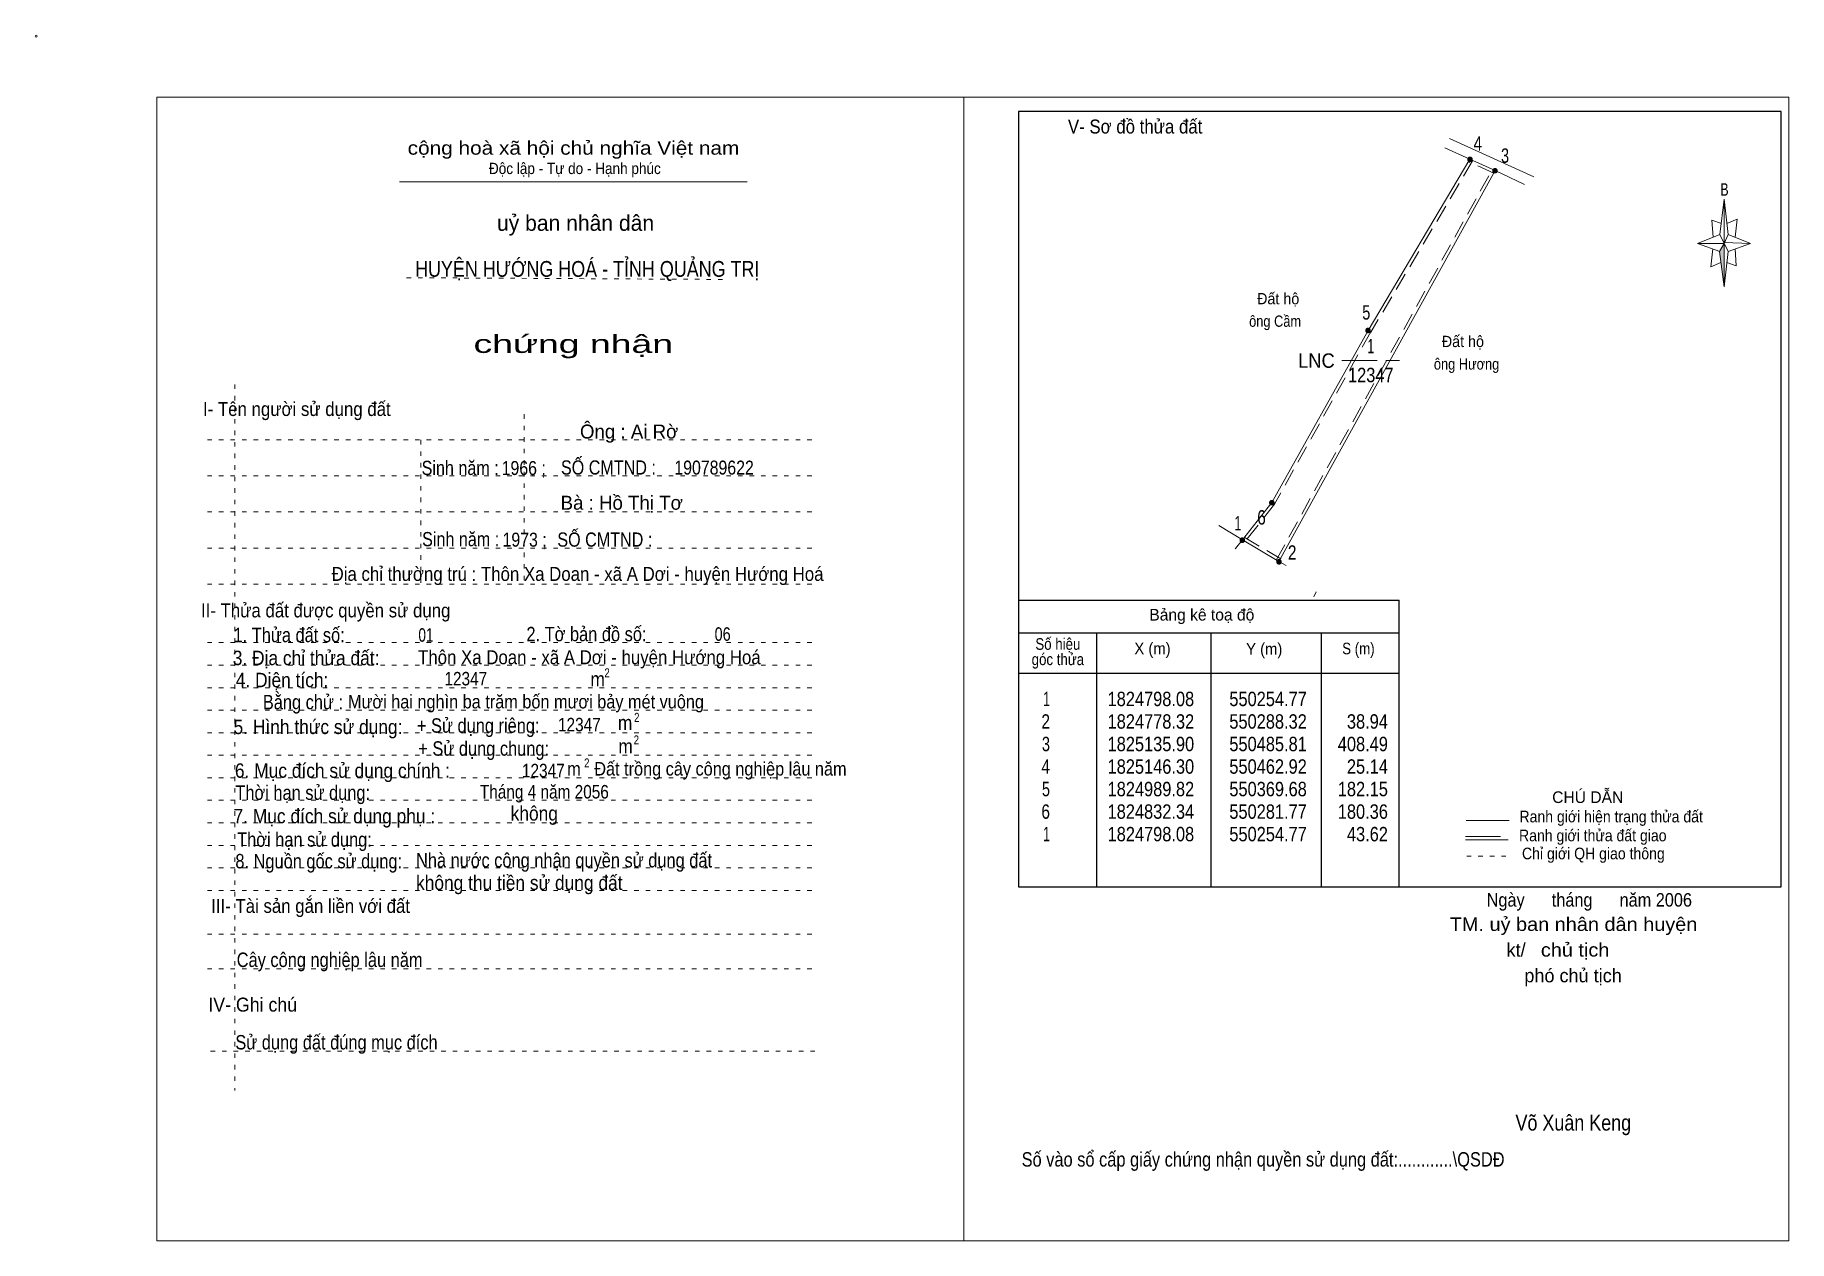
# Model space of a CAD drawing. Header units: centimetres. Extents: x -1.6 to 37.4, y -1.3 to 25.5.
import ezdxf
from ezdxf.enums import TextEntityAlignment as Align

# ---------------------------------------------------------------- set-up
doc = ezdxf.new("R2010")
doc.units = ezdxf.units.CM
doc.header["$LTSCALE"] = 0.13
for name, pattern in [('DOTTED', [1.5, 0.3, -1.2]), ('LONG_DASHED', [7.5, 6, -1.5]), ('MEDIUM_DASHED', [4.5, 3, -1.5])]:
    doc.linetypes.add(name, pattern=pattern)
for name, color, linetype, lineweight in [('1', 7, 'DOTTED', 13), ('10', 7, 'Continuous', 13), ('2', 7, 'Continuous', 25), ('3', 7, 'Continuous', 13), ('30', 7, 'Continuous', 13), ('32', 7, 'LONG_DASHED', 13), ('33', 7, 'LONG_DASHED', 13), ('35', 7, 'Continuous', 13)]:
    doc.layers.add(name, color=color, linetype=linetype, lineweight=lineweight)

msp = doc.modelspace()

# ---------------------------------------------------------------- hatches: boundary and pattern name
at = {"layer": '30'}
msp.add_hatch(color=256, dxfattribs=at).paths.add_polyline_path([(35.91, 20.87), (35.91, 19.91), (35.81, 20.69)])
at = {"layer": '32'}
for points in [[(30.3212, 22.7359, 1), (30.2212, 22.7359, 1)], [(30.8768, 22.4835, 1), (30.7768, 22.4835, 1)], [(28.0579, 18.9375, 1), (27.9579, 18.9375, 1)], [(25.9239, 15.1149, 1), (25.8239, 15.1149, 1)], [(25.2685, 14.2832, 1), (25.1685, 14.2832, 1)], [(26.0829, 13.8036, 1), (25.9829, 13.8036, 1)]]:
    msp.add_hatch(color=256, dxfattribs=at).paths.add_polyline_path(points)

# ---------------------------------------------------------------- linework, layer by layer
at = {"layer": '1', "linetype": 'Continuous'}
msp.add_line((6.51, 22.24), (14.23, 22.24), dxfattribs=at)
at = {"layer": '1'}
for p, q in [((6.67, 20.11), (13.82, 20.07)), ((2.86, 17.74), (2.86, 2.07)), ((9.28, 17.08), (9.28, 13.31)), ((2.25, 16.51), (15.75, 16.51)), ((6.99, 16.51), (6.99, 13.31)), ((2.25, 15.71), (15.75, 15.71)), ((2.25, 14.91), (15.75, 14.91)), ((2.25, 14.11), (15.75, 14.11)), ((2.25, 13.31), (15.75, 13.31)), ((2.25, 12.01), (15.75, 12.01)), ((2.25, 11.51), (15.75, 11.51)), ((2.25, 11.01), (15.75, 11.01)), ((2.25, 10.51), (15.75, 10.51)), ((2.25, 10.01), (15.75, 10.01)), ((2.25, 9.51), (15.75, 9.51)), ((2.25, 9.01), (15.75, 9.01)), ((2.25, 8.51), (15.75, 8.51)), ((2.25, 8.01), (15.75, 8.01)), ((2.25, 7.51), (15.75, 7.51)), ((2.25, 7.01), (15.75, 7.01)), ((2.25, 6.51), (15.75, 6.51)), ((2.25, 5.54), (15.75, 5.54)), ((2.25, 4.77), (15.75, 4.77)), ((2.32, 2.94), (15.82, 2.94))]:
    msp.add_line(p, q, dxfattribs=at)
at = {"layer": '10'}
for p, q in [((30.27, 22.74), (29.71, 22.99)), ((29.82, 23.2), (31.69, 22.35)), ((30.83, 22.49), (31.48, 22.18)), ((25.22, 14.29), (24.7, 14.61)), ((25.06, 14.09), (25.07, 14.1)), ((25.07, 14.1), (25.22, 14.29)), ((26.03, 13.81), (26.19, 13.72))]:
    msp.add_line(p, q, dxfattribs=at)
at = {"layer": '10', "linetype": 'MEDIUM_DASHED'}
for p, q in [((30.33, 22.7), (28.07, 18.9)), ((30.8, 22.43), (30.24, 22.68)), ((25.97, 13.84), (30.77, 22.52)), ((25.26, 14.35), (26.07, 13.87))]:
    msp.add_line(p, q, dxfattribs=at)
at = {"layer": '10'}
msp.add_lwpolyline([(28.01, 18.94), (25.87, 15.12), (25.22, 14.29), (26.03, 13.81), (30.83, 22.49), (30.27, 22.74)], close=True, dxfattribs=at)
at = {"layer": '10', "linetype": 'MEDIUM_DASHED'}
msp.add_lwpolyline([(28.07, 18.91), (25.93, 15.08), (25.28, 14.25)], dxfattribs=at)
at = {"layer": '10'}
msp.add_lwpolyline([(26.86, 13.14), (26.81, 13.04), (26.8, 13.03)], dxfattribs=at)
msp.add_circle((-1.55, 25.47), 0.025, dxfattribs=at)
at = {"layer": '2'}
for p, q in [((20.25, 12.95), (28.7, 12.95)), ((28.7, 6.59), (28.7, 12.95)), ((20.25, 12.23), (28.7, 12.23)), ((21.99, 6.59), (21.99, 12.23)), ((24.53, 10.89), (24.53, 12.23)), ((26.97, 12.23), (26.97, 6.59)), ((20.25, 11.33), (28.7, 11.33))]:
    msp.add_line(p, q, dxfattribs=at)
msp.add_lwpolyline([(37.18, 23.8), (20.25, 23.8), (20.25, 6.59), (37.18, 6.59)], close=True, dxfattribs=at)
msp.add_lwpolyline([(24.53, 6.59), (24.53, 10.39), (24.53, 10.89)], dxfattribs=at)
at = {"layer": '3'}
msp.add_line((19.04, 24.12), (19.04, -1.27), dxfattribs=at)
for points in [[(19.04, 24.12), (1.13, 24.12), (1.13, -1.27), (19.04, -1.27)], [(19.04, -1.27), (37.35, -1.27), (37.35, 24.12), (19.04, 24.12)]]:
    msp.add_lwpolyline(points, dxfattribs=at)
at = {"layer": '30'}
for p, q in [((35.82, 21.07), (35.91, 21.85)), ((36, 21.07), (36.5, 20.87)), ((35.82, 20.69), (35.32, 20.87)), ((36, 20.69), (35.91, 19.91)), ((36.16, 20.75), (36.18, 20.37)), ((36.18, 20.37), (35.97, 20.45))]:
    msp.add_line(p, q, dxfattribs=at)
for points in [[(35.91, 21.85), (36, 21.07), (35.91, 20.87)], [(35.91, 20.87), (35.32, 20.87), (35.82, 21.07), (36, 20.69), (36.5, 20.87), (35.91, 20.89)], [(35.91, 20.87), (35.91, 19.91), (35.81, 20.69)]]:
    msp.add_lwpolyline(points, close=True, dxfattribs=at)
for points in [[(35.97, 21.31), (36.2, 21.41), (36.16, 21.01)], [(35.91, 20.87), (35.82, 21.07), (35.32, 20.87)], [(35.85, 21.31), (35.64, 21.39), (35.67, 21.01)], [(35.66, 20.75), (35.62, 20.35), (35.84, 20.45)], [(35.91, 20.87), (36, 20.69), (36.5, 20.87)]]:
    msp.add_lwpolyline(points, dxfattribs=at)
at = {"layer": '32'}
for centre in [(30.2712, 22.7359), (30.8268, 22.4835), (28.0079, 18.9375), (25.8739, 15.1149), (25.2185, 14.2832), (26.0329, 13.8036)]:
    msp.add_circle(centre, 0.05, dxfattribs=at)
at = {"layer": '33'}
msp.add_line((27.43, 18.27), (28.71, 18.27), dxfattribs=at)
at = {"layer": '35'}
for p, q in [((30.19, 8.06), (31.14, 8.06)), ((30.17, 7.63), (31.12, 7.63))]:
    msp.add_line(p, q, dxfattribs=at)
at = {"layer": '35', "linetype": 'LONG_DASHED'}
msp.add_line((30.17, 7.71), (31.12, 7.71), dxfattribs=at)
at = {"layer": '35', "linetype": 'DOTTED'}
msp.add_line((30.2, 7.27), (31.19, 7.27), dxfattribs=at)

# ---------------------------------------------------------------- texts
at = {"layer": '1'}
for s, height, width, p in [('V- Sơ đồ thửa đất', 0.31, 0.9, (22.84, 23.31)), ('cộng hoà xã hội chủ nghĩa Việt nam', 0.3, 1.15, (10.375, 22.84)), ('Độc lập - Tự do - Hạnh phúc', 0.25, 0.9, (10.405, 22.41)), ('chứng nhận', 0.4, 1.55, (10.37, 18.44)), ('I- Tên người sử dụng đất', 0.31, 0.9, (4.235, 17.04)), ('II- Thửa đất được quyền sử dụng', 0.31, 0.9, (4.875, 12.57)), ('III- Tài sản gắn liền với đất', 0.31, 0.9, (4.54, 6.01)), ('IV- Ghi chú', 0.31, 0.95, (3.255, 3.82))]:
    msp.add_text(s, height=height, dxfattribs=dict(at, width=width)).set_placement(p, align=Align.CENTER)
msp.add_text('uỷ ban nhân dân', height=0.35, dxfattribs=at).set_placement((10.42, 21.15), align=Align.CENTER)
at = {"layer": '10'}
for s, width, p in [('  Đất hộ', 0.95, (25.37, 19.52)), ('ông Cầm', 0.85, (25.37, 19.02)), ('  Đất hộ', 0.95, (29.47, 18.57)), ('ông Hương', 0.85, (29.47, 18.07))]:
    msp.add_text(s, height=0.25, dxfattribs=dict(at, width=width)).set_placement(p)
for s, height, p in [('Ông : Ai Rờ', 0.31, (11.61, 16.54)), ('Bà : Hồ Thị Tơ', 0.31, (11.445, 14.96)), ('kt/ ', 0.3, (31.35, 5.04)), ('phó chủ tịch ', 0.3, (32.615, 4.47))]:
    msp.add_text(s, height=height, dxfattribs=at).set_placement(p, align=Align.CENTER)
for s, height, width, p in [('Sinh năm :', 0.3149, 0.85, (7.86, 15.73)), ('1966 ;', 0.31, 0.85, (9.27, 15.73)), ('SỐ CMTND :', 0.3149, 0.85, (11.15, 15.74)), ('190789622', 0.31, 0.85, (13.495, 15.74)), ('Sinh năm :', 0.3149, 0.85, (7.87, 14.15)), ('1973 ;', 0.31, 0.85, (9.29, 14.14)), ('SỐ CMTND :', 0.3149, 0.85, (11.07, 14.14)), ('Địa chỉ thường trú : Thôn Xa Doan - xã A Dơi - huyện Hướng Hoá', 0.31, 0.9, (10.465, 13.38)), ('01', 0.3, 0.75, (7.1, 12.03)), ('06', 0.3, 0.8, (13.685, 12.05)), (' Thôn Xa Doan - xã A Dơi - huyện Hướng Hoá', 0.31, 0.9, (10.675, 11.53)), ('12347', 0.3, 0.85, (7.985, 11.06)), ('Mười hai nghìn ba trăm bốn mươi bảy mét vuông ', 0.3, 0.9, (9.37, 10.55)), ('12347', 0.3, 0.85, (10.505, 10.04)), ('m   Đất trồng cây công nghiệp lâu năm ', 0.3, 0.9, (13.385, 9.06)), ('12347', 0.3, 0.85, (9.705, 9.02)), ('Tháng 4 năm 2056 ', 0.3, 0.85, (9.775, 8.55)), ('Ngày      tháng      năm 2006', 0.3, 0.9, (32.92, 6.15)), ('TM. uỷ ban nhân dân huyện', 0.3, 1.1, (32.57, 5.61)), ('chủ tịch', 0.3, 1.1, (32.605, 5.04)), ('Võ Xuân Keng ', 0.35, 0.85, (32.62, 1.18))]:
    msp.add_text(s, height=height, dxfattribs=dict(at, width=width)).set_placement(p, align=Align.CENTER)
at = {"layer": '2'}
for s, height, width, p in [('HUYỆN HƯỚNG HOÁ - TỈNH QUẢNG TRỊ', 0.35, 0.85, (10.68, 20.13)), ('Số hiệu', 0.2591, 0.85, (21.125, 11.85)), ('3. Địa chỉ thửa đất:', 0.32, 0.9, (4.44, 11.51)), ('góc thửa', 0.2591, 0.85, (21.125, 11.51)), ('X (m)', 0.2591, 0.95, (23.225, 11.75)), ('Y (m)', 0.2591, 0.95, (25.705, 11.74)), ('S (m)', 0.2591, 0.85, (27.795, 11.75)), ('Số vào sổ cấp giấy chứng nhận quyền sử dụng đất:............\\QSDĐ', 0.32, 0.85, (25.68, 0.38))]:
    msp.add_text(s, height=height, dxfattribs=dict(at, width=width)).set_placement(p, align=Align.CENTER)
msp.add_text('Bảng kê toạ độ', height=0.2591, dxfattribs=at).set_placement((24.32, 12.5), align=Align.CENTER)
for s, height, width, p in [('1. Thửa đất số:', 0.32, 0.85, (2.83, 12.02)), ('2. Tờ bản đồ số:', 0.32, 0.85, (9.33, 12.04)), ('4. Diện tích:', 0.32, 0.9, (2.88, 11.02)), ('m', 0.32, 0.9, (10.75, 11.04)), ('2', 0.2, 0.8, (11.06, 11.24)), ('Bằng chử :', 0.32, 0.85, (3.48, 10.53)), ('5. Hình thức sử dụng:', 0.32, 0.9, (2.83, 9.98)), ('+ Sử dụng riêng:', 0.32, 0.85, (6.9, 10.01)), ('m', 0.32, 0.9, (11.36, 10.07)), ('2', 0.2, 0.8, (11.72, 10.25)), ('+ Sử dụng chung:', 0.32, 0.85, (6.93, 9.5)), ('m', 0.32, 0.9, (11.37, 9.55)), ('2', 0.2, 0.8, (11.71, 9.75)), ('6. Mục đích sử dụng chính : ', 0.32, 0.9, (2.86, 9.01)), ('2', 0.2, 0.8, (10.61, 9.24)), ('Thời hạn sử dụng: ', 0.32, 0.85, (2.87, 8.52)), ('7. Mục đích sử dụng phụ : ', 0.32, 0.9, (2.83, 8)), ('không', 0.32, 0.9, (8.98, 8.06)), ('Thời hạn sử dụng: ', 0.32, 0.85, (2.91, 7.48)), ('8. Nguồn gốc sử dụng: ', 0.32, 0.85, (2.87, 7)), ('Nhà nước công nhận quyền sử dụng đất  ', 0.32, 0.85, (6.88, 7.02)), ('không thu tiền sử dụng đất', 0.32, 0.9, (6.88, 6.52)), ('Cây công nghiệp lâu năm', 0.32, 0.85, (2.9, 4.81)), ('Sử dụng đất đúng mục đích', 0.32, 0.85, (2.87, 2.98))]:
    msp.add_text(s, height=height, dxfattribs=dict(at, width=width)).set_placement(p)
at = {"layer": '30', "width": 0.75}
msp.add_text('B', height=0.2756, dxfattribs=at).set_placement((35.92, 21.93), align=Align.CENTER)
at = {"layer": '30'}
for s, width, p in [('1', 0.65, (20.95, 10.6)), ('1824798.08', 0.85, (24.15, 10.6)), ('550254.77', 0.85, (26.65, 10.6)), ('550254.77', 0.85, (26.65, 10.6)), ('2', 0.8, (20.95, 10.1)), ('1824778.32', 0.85, (24.15, 10.1)), ('550288.32', 0.85, (26.65, 10.1)), ('38.94', 0.85, (28.45, 10.1)), ('3', 0.75, (20.95, 9.6)), ('1825135.90', 0.85, (24.15, 9.6)), ('550485.81', 0.85, (26.65, 9.6)), ('408.49', 0.85, (28.45, 9.6)), ('4', 0.8, (20.95, 9.1)), ('1825146.30', 0.85, (24.15, 9.1)), ('550462.92', 0.85, (26.65, 9.1)), ('25.14', 0.85, (28.45, 9.1)), ('5', 0.75, (20.95, 8.6)), ('1824989.82', 0.85, (24.15, 8.6)), ('550369.68', 0.85, (26.65, 8.6)), ('182.15', 0.85, (28.45, 8.6)), ('6', 0.8, (20.95, 8.1)), ('1824832.34', 0.85, (24.15, 8.1)), ('550281.77', 0.85, (26.65, 8.1)), ('180.36', 0.85, (28.45, 8.1)), ('1', 0.65, (20.95, 7.6)), ('1824798.08', 0.85, (24.15, 7.6)), ('550254.77', 0.85, (26.65, 7.6)), ('43.62', 0.85, (28.45, 7.6))]:
    msp.add_text(s, height=0.32, dxfattribs=dict(at, width=width)).set_placement(p, align=Align.RIGHT)
at = {"layer": '32'}
for s, width, p in [('4', 0.8, (30.445, 22.93)), ('3', 0.75, (31.05, 22.66)), ('5', 0.75, (27.97, 19.18)), ('1', 0.65, (25.12, 14.5)), ('6', 0.8, (25.645, 14.63)), ('2', 0.8, (26.325, 13.85))]:
    msp.add_text(s, height=0.32, dxfattribs=dict(at, width=width)).set_placement(p, align=Align.CENTER)
at = {"layer": '33'}
for s, width, p in [('1', 0.65, (28.07, 18.43)), ('12347', 0.85, (28.07, 17.79))]:
    msp.add_text(s, height=0.32, dxfattribs=dict(at, width=width)).set_placement(p, align=Align.CENTER)
at = {"layer": '33', "width": 0.95}
msp.add_text('LNC', height=0.32, dxfattribs=at).set_placement((27.27, 18.11), align=Align.RIGHT)
at = {"layer": '35'}
msp.add_text('CHÚ DẪN', height=0.2591, dxfattribs=at).set_placement((32.885, 8.45), align=Align.CENTER)
at = {"layer": '35', "width": 0.9}
for s, p in [('Ranh giới hiện trạng thửa đất', (33.405, 8.02)), ('Ranh giới thửa đất giao ', (33.04, 7.6)), ('Chỉ giới QH giao thông', (33.01, 7.2))]:
    msp.add_text(s, height=0.2591, dxfattribs=at).set_placement(p, align=Align.CENTER)

doc.saveas('drawing.dxf')
